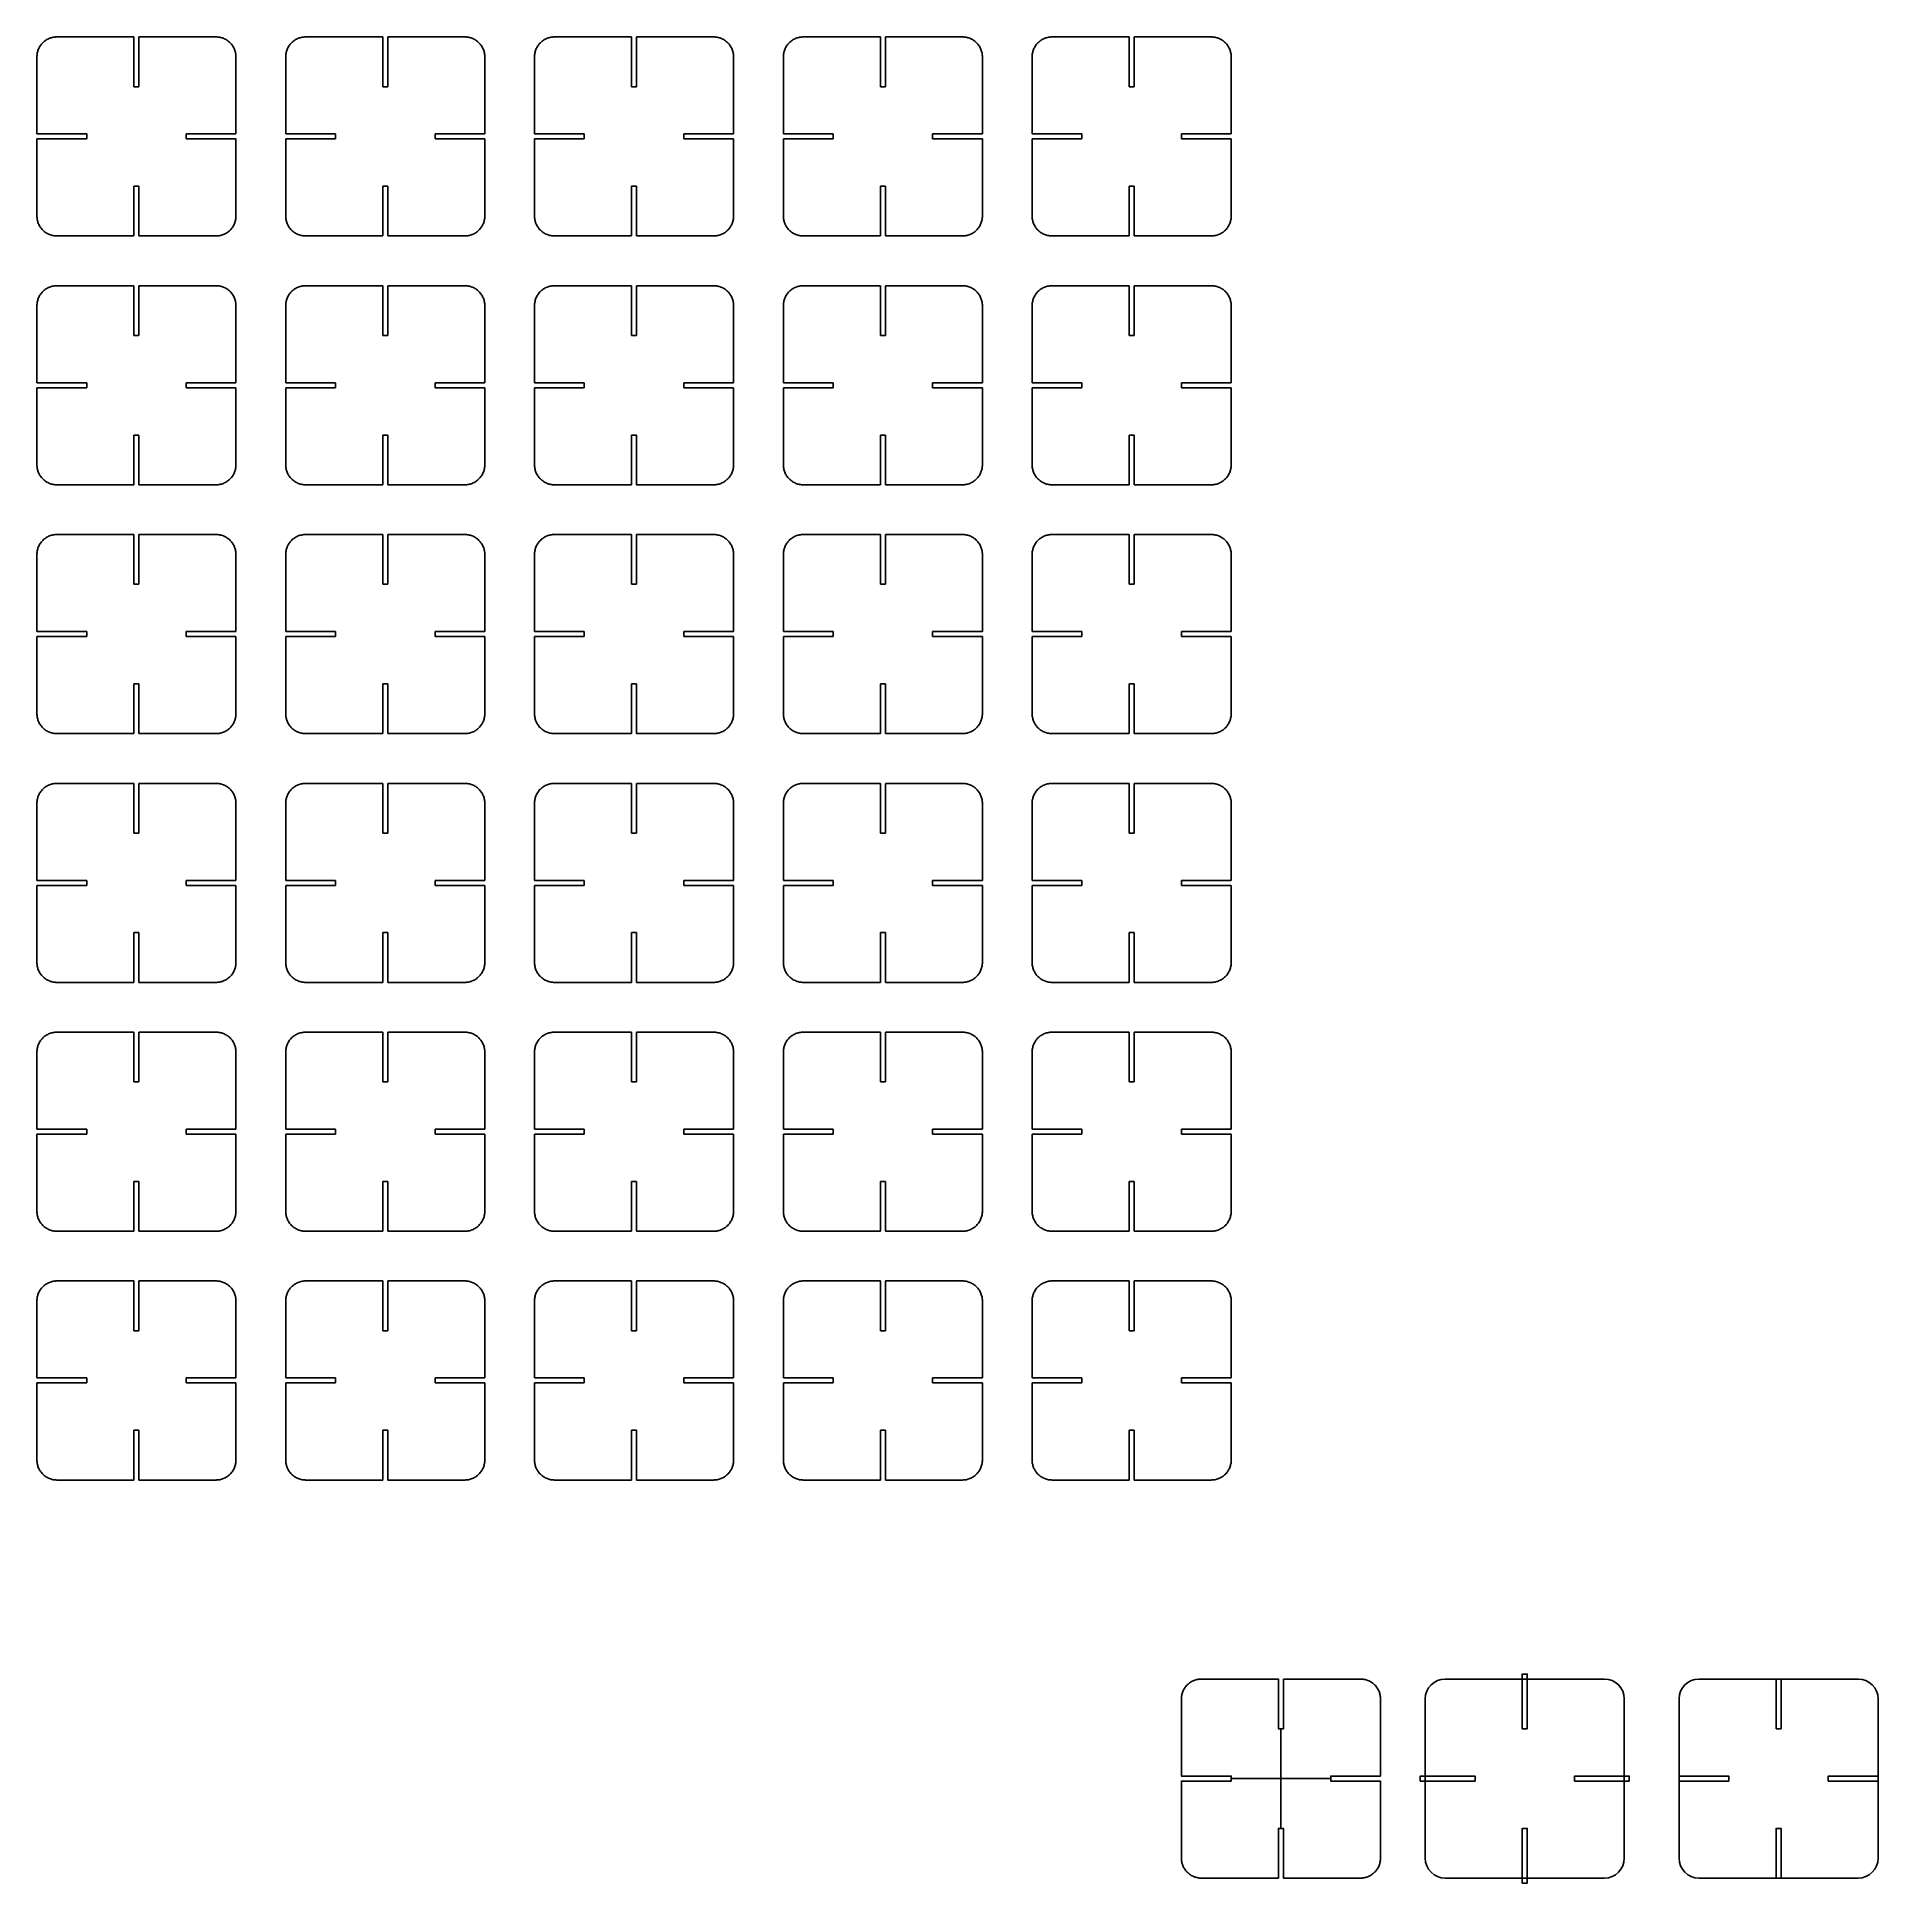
# Model space of a CAD drawing. Header units: millimetres. Extents: x -180 to 190, y -191 to 180.
import ezdxf

# ---------------------------------------------------------------- set-up
doc = ezdxf.new("R2010")
doc.units = ezdxf.units.MM
doc.layers.add('Default', color=18, linetype='Continuous', true_color=0x000000)

msp = doc.modelspace()

# ---------------------------------------------------------------- linework, layer by layer
at = {"layer": 'Default'}
for p, q in [((70, -180), (70, -160)), ((70, -180, 2.5), (70, -160, 2.5)), ((60, -170), (80, -170)), ((60, -170, 2.5), (80, -170, 2.5))]:
    msp.add_line(p, q, dxfattribs=at)
for points in [[(118.5, -160), (119.5, -160), (119.5, -149), (118.5, -149)], [(169.5, -160), (170.5, -160), (170.5, -150), (169.5, -150)], [(109, -170.5), (109, -169.5), (98, -169.5), (98, -170.5)], [(140, -170.5), (140, -169.5), (129, -169.5), (129, -170.5)], [(160, -170.5), (160, -169.5), (150, -169.5), (150, -170.5)], [(190, -170.5), (190, -169.5), (180, -169.5), (180, -170.5)], [(118.5, -191), (119.5, -191), (119.5, -180), (118.5, -180)], [(169.5, -190), (170.5, -190), (170.5, -180), (169.5, -180)]]:
    msp.add_lwpolyline(points, close=True, dxfattribs=at)
for centre, start, end in [((103, -154), 90, 180), ((135, -154), 0, 90), ((154, -154), 90, 180), ((186, -154), 0, 90), ((103, -186), 180, 270), ((135, -186), 270, 0), ((154, -186), 180, 270), ((186, -186), 270, 0)]:
    msp.add_arc(centre, 4, start, end, dxfattribs=at)
for points in [[(-176, 180), (-180, 180), (-180, 176)], [(-140, 176), (-140, 180), (-144, 180)], [(-126, 180), (-130, 180), (-130, 176)], [(-90, 176), (-90, 180), (-94, 180)], [(-76, 180), (-80, 180), (-80, 176)], [(-40, 176), (-40, 180), (-44, 180)], [(-26, 180), (-30, 180), (-30, 176)], [(10, 176), (10, 180), (6, 180)], [(24, 180), (20, 180), (20, 176)], [(60, 176), (60, 180), (56, 180)], [(-180, 144), (-180, 140), (-176, 140)], [(-144, 140), (-140, 140), (-140, 144)], [(-130, 144), (-130, 140), (-126, 140)], [(-94, 140), (-90, 140), (-90, 144)], [(-80, 144), (-80, 140), (-76, 140)], [(-44, 140), (-40, 140), (-40, 144)], [(-30, 144), (-30, 140), (-26, 140)], [(6, 140), (10, 140), (10, 144)], [(20, 144), (20, 140), (24, 140)], [(56, 140), (60, 140), (60, 144)], [(-176, 130), (-180, 130), (-180, 126)], [(-140, 126), (-140, 130), (-144, 130)], [(-126, 130), (-130, 130), (-130, 126)], [(-90, 126), (-90, 130), (-94, 130)], [(-76, 130), (-80, 130), (-80, 126)], [(-40, 126), (-40, 130), (-44, 130)], [(-26, 130), (-30, 130), (-30, 126)], [(10, 126), (10, 130), (6, 130)], [(24, 130), (20, 130), (20, 126)], [(60, 126), (60, 130), (56, 130)], [(-180, 94), (-180, 90), (-176, 90)], [(-144, 90), (-140, 90), (-140, 94)], [(-130, 94), (-130, 90), (-126, 90)], [(-94, 90), (-90, 90), (-90, 94)], [(-80, 94), (-80, 90), (-76, 90)], [(-44, 90), (-40, 90), (-40, 94)], [(-30, 94), (-30, 90), (-26, 90)], [(6, 90), (10, 90), (10, 94)], [(20, 94), (20, 90), (24, 90)], [(56, 90), (60, 90), (60, 94)], [(-176, 80), (-180, 80), (-180, 76)], [(-140, 76), (-140, 80), (-144, 80)], [(-126, 80), (-130, 80), (-130, 76)], [(-90, 76), (-90, 80), (-94, 80)], [(-76, 80), (-80, 80), (-80, 76)], [(-40, 76), (-40, 80), (-44, 80)], [(-26, 80), (-30, 80), (-30, 76)], [(10, 76), (10, 80), (6, 80)], [(24, 80), (20, 80), (20, 76)], [(60, 76), (60, 80), (56, 80)], [(-180, 44), (-180, 40), (-176, 40)], [(-144, 40), (-140, 40), (-140, 44)], [(-130, 44), (-130, 40), (-126, 40)], [(-94, 40), (-90, 40), (-90, 44)], [(-80, 44), (-80, 40), (-76, 40)], [(-44, 40), (-40, 40), (-40, 44)], [(-30, 44), (-30, 40), (-26, 40)], [(6, 40), (10, 40), (10, 44)], [(20, 44), (20, 40), (24, 40)], [(56, 40), (60, 40), (60, 44)], [(-176, 30), (-180, 30), (-180, 26)], [(-140, 26), (-140, 30), (-144, 30)], [(-126, 30), (-130, 30), (-130, 26)], [(-90, 26), (-90, 30), (-94, 30)], [(-76, 30), (-80, 30), (-80, 26)], [(-40, 26), (-40, 30), (-44, 30)], [(-26, 30), (-30, 30), (-30, 26)], [(10, 26), (10, 30), (6, 30)], [(24, 30), (20, 30), (20, 26)], [(60, 26), (60, 30), (56, 30)], [(-180, -6), (-180, -10), (-176, -10)], [(-144, -10), (-140, -10), (-140, -6)], [(-130, -6), (-130, -10), (-126, -10)], [(-94, -10), (-90, -10), (-90, -6)], [(-80, -6), (-80, -10), (-76, -10)], [(-44, -10), (-40, -10), (-40, -6)], [(-30, -6), (-30, -10), (-26, -10)], [(6, -10), (10, -10), (10, -6)], [(20, -6), (20, -10), (24, -10)], [(56, -10), (60, -10), (60, -6)], [(-176, -20), (-180, -20), (-180, -24)], [(-140, -24), (-140, -20), (-144, -20)], [(-126, -20), (-130, -20), (-130, -24)], [(-90, -24), (-90, -20), (-94, -20)], [(-76, -20), (-80, -20), (-80, -24)], [(-40, -24), (-40, -20), (-44, -20)], [(-26, -20), (-30, -20), (-30, -24)], [(10, -24), (10, -20), (6, -20)], [(24, -20), (20, -20), (20, -24)], [(60, -24), (60, -20), (56, -20)], [(-180, -56), (-180, -60), (-176, -60)], [(-144, -60), (-140, -60), (-140, -56)], [(-130, -56), (-130, -60), (-126, -60)], [(-94, -60), (-90, -60), (-90, -56)], [(-80, -56), (-80, -60), (-76, -60)], [(-44, -60), (-40, -60), (-40, -56)], [(-30, -56), (-30, -60), (-26, -60)], [(6, -60), (10, -60), (10, -56)], [(20, -56), (20, -60), (24, -60)], [(56, -60), (60, -60), (60, -56)], [(-176, -70), (-180, -70), (-180, -74)], [(-140, -74), (-140, -70), (-144, -70)], [(-126, -70), (-130, -70), (-130, -74)], [(-90, -74), (-90, -70), (-94, -70)], [(-76, -70), (-80, -70), (-80, -74)], [(-40, -74), (-40, -70), (-44, -70)], [(-26, -70), (-30, -70), (-30, -74)], [(10, -74), (10, -70), (6, -70)], [(24, -70), (20, -70), (20, -74)], [(60, -74), (60, -70), (56, -70)], [(-180, -106), (-180, -110), (-176, -110)], [(-144, -110), (-140, -110), (-140, -106)], [(-130, -106), (-130, -110), (-126, -110)], [(-94, -110), (-90, -110), (-90, -106)], [(-80, -106), (-80, -110), (-76, -110)], [(-44, -110), (-40, -110), (-40, -106)], [(-30, -106), (-30, -110), (-26, -110)], [(6, -110), (10, -110), (10, -106)], [(20, -106), (20, -110), (24, -110)], [(56, -110), (60, -110), (60, -106)], [(54, -150), (50, -150), (50, -154)], [(54, -150, 2.5), (50, -150, 2.5), (50, -154, 2.5)], [(54, -150, 1.25), (50, -150, 1.25), (50, -154, 1.25)], [(54, -150), (50, -150), (50, -154)], [(90, -154), (90, -150), (86, -150)], [(90, -154, 2.5), (90, -150, 2.5), (86, -150, 2.5)], [(90, -154, 1.25), (90, -150, 1.25), (86, -150, 1.25)], [(90, -154), (90, -150), (86, -150)], [(50, -186), (50, -190), (54, -190)], [(50, -186, 2.5), (50, -190, 2.5), (54, -190, 2.5)], [(50, -186, 1.25), (50, -190, 1.25), (54, -190, 1.25)], [(50, -186), (50, -190), (54, -190)], [(86, -190), (90, -190), (90, -186)], [(86, -190, 2.5), (90, -190, 2.5), (90, -186, 2.5)], [(86, -190, 1.25), (90, -190, 1.25), (90, -186, 1.25)], [(86, -190), (90, -190), (90, -186)]]:
    msp.add_rational_spline(points, [1, 0.707106781187, 1], degree=2, dxfattribs=at)
for points in [[(-160.5, 180), (-168.25, 180), (-176, 180)], [(-160.5, 170), (-160.5, 175), (-160.5, 180)], [(-144, 180), (-151.75, 180), (-159.5, 180)], [(-159.5, 180), (-159.5, 175), (-159.5, 170)], [(-110.5, 180), (-118.25, 180), (-126, 180)], [(-110.5, 170), (-110.5, 175), (-110.5, 180)], [(-94, 180), (-101.75, 180), (-109.5, 180)], [(-109.5, 180), (-109.5, 175), (-109.5, 170)], [(-60.5, 180), (-68.25, 180), (-76, 180)], [(-60.5, 170), (-60.5, 175), (-60.5, 180)], [(-44, 180), (-51.75, 180), (-59.5, 180)], [(-59.5, 180), (-59.5, 175), (-59.5, 170)], [(-10.5, 180), (-18.25, 180), (-26, 180)], [(-10.5, 170), (-10.5, 175), (-10.5, 180)], [(6, 180), (-1.75, 180), (-9.5, 180)], [(-9.5, 180), (-9.5, 175), (-9.5, 170)], [(39.5, 180), (31.75, 180), (24, 180)], [(39.5, 170), (39.5, 175), (39.5, 180)], [(56, 180), (48.25, 180), (40.5, 180)], [(40.5, 180), (40.5, 175), (40.5, 170)], [(-180, 176), (-180, 168.25), (-180, 160.5)], [(-140, 160.5), (-140, 168.25), (-140, 176)], [(-130, 176), (-130, 168.25), (-130, 160.5)], [(-90, 160.5), (-90, 168.25), (-90, 176)], [(-80, 176), (-80, 168.25), (-80, 160.5)], [(-40, 160.5), (-40, 168.25), (-40, 176)], [(-30, 176), (-30, 168.25), (-30, 160.5)], [(10, 160.5), (10, 168.25), (10, 176)], [(20, 176), (20, 168.25), (20, 160.5)], [(60, 160.5), (60, 168.25), (60, 176)], [(-159.5, 170), (-160, 170), (-160.5, 170)], [(-109.5, 170), (-110, 170), (-110.5, 170)], [(-59.5, 170), (-60, 170), (-60.5, 170)], [(-9.5, 170), (-10, 170), (-10.5, 170)], [(40.5, 170), (40, 170), (39.5, 170)], [(-180, 160.5), (-175, 160.5), (-170, 160.5)], [(-170, 160.5), (-170, 160), (-170, 159.5)], [(-150, 159.5), (-150, 160), (-150, 160.5)], [(-150, 160.5), (-145, 160.5), (-140, 160.5)], [(-130, 160.5), (-125, 160.5), (-120, 160.5)], [(-120, 160.5), (-120, 160), (-120, 159.5)], [(-100, 159.5), (-100, 160), (-100, 160.5)], [(-100, 160.5), (-95, 160.5), (-90, 160.5)], [(-80, 160.5), (-75, 160.5), (-70, 160.5)], [(-70, 160.5), (-70, 160), (-70, 159.5)], [(-50, 159.5), (-50, 160), (-50, 160.5)], [(-50, 160.5), (-45, 160.5), (-40, 160.5)], [(-30, 160.5), (-25, 160.5), (-20, 160.5)], [(-20, 160.5), (-20, 160), (-20, 159.5)], [(0, 159.5), (0, 160), (0, 160.5)], [(0, 160.5), (5, 160.5), (10, 160.5)], [(20, 160.5), (25, 160.5), (30, 160.5)], [(30, 160.5), (30, 160), (30, 159.5)], [(50, 159.5), (50, 160), (50, 160.5)], [(50, 160.5), (55, 160.5), (60, 160.5)], [(-170, 159.5), (-175, 159.5), (-180, 159.5)], [(-180, 159.5), (-180, 151.75), (-180, 144)], [(-140, 159.5), (-145, 159.5), (-150, 159.5)], [(-140, 144), (-140, 151.75), (-140, 159.5)], [(-120, 159.5), (-125, 159.5), (-130, 159.5)], [(-130, 159.5), (-130, 151.75), (-130, 144)], [(-90, 159.5), (-95, 159.5), (-100, 159.5)], [(-90, 144), (-90, 151.75), (-90, 159.5)], [(-70, 159.5), (-75, 159.5), (-80, 159.5)], [(-80, 159.5), (-80, 151.75), (-80, 144)], [(-40, 159.5), (-45, 159.5), (-50, 159.5)], [(-40, 144), (-40, 151.75), (-40, 159.5)], [(-20, 159.5), (-25, 159.5), (-30, 159.5)], [(-30, 159.5), (-30, 151.75), (-30, 144)], [(10, 159.5), (5, 159.5), (0, 159.5)], [(10, 144), (10, 151.75), (10, 159.5)], [(30, 159.5), (25, 159.5), (20, 159.5)], [(20, 159.5), (20, 151.75), (20, 144)], [(60, 159.5), (55, 159.5), (50, 159.5)], [(60, 144), (60, 151.75), (60, 159.5)], [(-160.5, 140), (-160.5, 145), (-160.5, 150)], [(-160.5, 150), (-160, 150), (-159.5, 150)], [(-159.5, 150), (-159.5, 145), (-159.5, 140)], [(-110.5, 140), (-110.5, 145), (-110.5, 150)], [(-110.5, 150), (-110, 150), (-109.5, 150)], [(-109.5, 150), (-109.5, 145), (-109.5, 140)], [(-60.5, 140), (-60.5, 145), (-60.5, 150)], [(-60.5, 150), (-60, 150), (-59.5, 150)], [(-59.5, 150), (-59.5, 145), (-59.5, 140)], [(-10.5, 140), (-10.5, 145), (-10.5, 150)], [(-10.5, 150), (-10, 150), (-9.5, 150)], [(-9.5, 150), (-9.5, 145), (-9.5, 140)], [(39.5, 140), (39.5, 145), (39.5, 150)], [(39.5, 150), (40, 150), (40.5, 150)], [(40.5, 150), (40.5, 145), (40.5, 140)], [(-176, 140), (-168.25, 140), (-160.5, 140)], [(-159.5, 140), (-151.75, 140), (-144, 140)], [(-126, 140), (-118.25, 140), (-110.5, 140)], [(-109.5, 140), (-101.75, 140), (-94, 140)], [(-76, 140), (-68.25, 140), (-60.5, 140)], [(-59.5, 140), (-51.75, 140), (-44, 140)], [(-26, 140), (-18.25, 140), (-10.5, 140)], [(-9.5, 140), (-1.75, 140), (6, 140)], [(24, 140), (31.75, 140), (39.5, 140)], [(40.5, 140), (48.25, 140), (56, 140)], [(-160.5, 130), (-168.25, 130), (-176, 130)], [(-160.5, 120), (-160.5, 125), (-160.5, 130)], [(-144, 130), (-151.75, 130), (-159.5, 130)], [(-159.5, 130), (-159.5, 125), (-159.5, 120)], [(-110.5, 130), (-118.25, 130), (-126, 130)], [(-110.5, 120), (-110.5, 125), (-110.5, 130)], [(-94, 130), (-101.75, 130), (-109.5, 130)], [(-109.5, 130), (-109.5, 125), (-109.5, 120)], [(-60.5, 130), (-68.25, 130), (-76, 130)], [(-60.5, 120), (-60.5, 125), (-60.5, 130)], [(-44, 130), (-51.75, 130), (-59.5, 130)], [(-59.5, 130), (-59.5, 125), (-59.5, 120)], [(-10.5, 130), (-18.25, 130), (-26, 130)], [(-10.5, 120), (-10.5, 125), (-10.5, 130)], [(6, 130), (-1.75, 130), (-9.5, 130)], [(-9.5, 130), (-9.5, 125), (-9.5, 120)], [(39.5, 130), (31.75, 130), (24, 130)], [(39.5, 120), (39.5, 125), (39.5, 130)], [(56, 130), (48.25, 130), (40.5, 130)], [(40.5, 130), (40.5, 125), (40.5, 120)], [(-180, 126), (-180, 118.25), (-180, 110.5)], [(-140, 110.5), (-140, 118.25), (-140, 126)], [(-130, 126), (-130, 118.25), (-130, 110.5)], [(-90, 110.5), (-90, 118.25), (-90, 126)], [(-80, 126), (-80, 118.25), (-80, 110.5)], [(-40, 110.5), (-40, 118.25), (-40, 126)], [(-30, 126), (-30, 118.25), (-30, 110.5)], [(10, 110.5), (10, 118.25), (10, 126)], [(20, 126), (20, 118.25), (20, 110.5)], [(60, 110.5), (60, 118.25), (60, 126)], [(-159.5, 120), (-160, 120), (-160.5, 120)], [(-109.5, 120), (-110, 120), (-110.5, 120)], [(-59.5, 120), (-60, 120), (-60.5, 120)], [(-9.5, 120), (-10, 120), (-10.5, 120)], [(40.5, 120), (40, 120), (39.5, 120)], [(-180, 110.5), (-175, 110.5), (-170, 110.5)], [(-170, 109.5), (-175, 109.5), (-180, 109.5)], [(-180, 109.5), (-180, 101.75), (-180, 94)], [(-170, 110.5), (-170, 110), (-170, 109.5)], [(-150, 109.5), (-150, 110), (-150, 110.5)], [(-150, 110.5), (-145, 110.5), (-140, 110.5)], [(-140, 109.5), (-145, 109.5), (-150, 109.5)], [(-140, 94), (-140, 101.75), (-140, 109.5)], [(-130, 110.5), (-125, 110.5), (-120, 110.5)], [(-120, 109.5), (-125, 109.5), (-130, 109.5)], [(-130, 109.5), (-130, 101.75), (-130, 94)], [(-120, 110.5), (-120, 110), (-120, 109.5)], [(-100, 109.5), (-100, 110), (-100, 110.5)], [(-100, 110.5), (-95, 110.5), (-90, 110.5)], [(-90, 109.5), (-95, 109.5), (-100, 109.5)], [(-90, 94), (-90, 101.75), (-90, 109.5)], [(-80, 110.5), (-75, 110.5), (-70, 110.5)], [(-70, 109.5), (-75, 109.5), (-80, 109.5)], [(-80, 109.5), (-80, 101.75), (-80, 94)], [(-70, 110.5), (-70, 110), (-70, 109.5)], [(-50, 109.5), (-50, 110), (-50, 110.5)], [(-50, 110.5), (-45, 110.5), (-40, 110.5)], [(-40, 109.5), (-45, 109.5), (-50, 109.5)], [(-40, 94), (-40, 101.75), (-40, 109.5)], [(-30, 110.5), (-25, 110.5), (-20, 110.5)], [(-20, 109.5), (-25, 109.5), (-30, 109.5)], [(-30, 109.5), (-30, 101.75), (-30, 94)], [(-20, 110.5), (-20, 110), (-20, 109.5)], [(0, 109.5), (0, 110), (0, 110.5)], [(0, 110.5), (5, 110.5), (10, 110.5)], [(10, 109.5), (5, 109.5), (0, 109.5)], [(10, 94), (10, 101.75), (10, 109.5)], [(20, 110.5), (25, 110.5), (30, 110.5)], [(30, 109.5), (25, 109.5), (20, 109.5)], [(20, 109.5), (20, 101.75), (20, 94)], [(30, 110.5), (30, 110), (30, 109.5)], [(50, 109.5), (50, 110), (50, 110.5)], [(50, 110.5), (55, 110.5), (60, 110.5)], [(60, 109.5), (55, 109.5), (50, 109.5)], [(60, 94), (60, 101.75), (60, 109.5)], [(-160.5, 90), (-160.5, 95), (-160.5, 100)], [(-160.5, 100), (-160, 100), (-159.5, 100)], [(-159.5, 100), (-159.5, 95), (-159.5, 90)], [(-110.5, 90), (-110.5, 95), (-110.5, 100)], [(-110.5, 100), (-110, 100), (-109.5, 100)], [(-109.5, 100), (-109.5, 95), (-109.5, 90)], [(-60.5, 90), (-60.5, 95), (-60.5, 100)], [(-60.5, 100), (-60, 100), (-59.5, 100)], [(-59.5, 100), (-59.5, 95), (-59.5, 90)], [(-10.5, 90), (-10.5, 95), (-10.5, 100)], [(-10.5, 100), (-10, 100), (-9.5, 100)], [(-9.5, 100), (-9.5, 95), (-9.5, 90)], [(39.5, 90), (39.5, 95), (39.5, 100)], [(39.5, 100), (40, 100), (40.5, 100)], [(40.5, 100), (40.5, 95), (40.5, 90)], [(-176, 90), (-168.25, 90), (-160.5, 90)], [(-159.5, 90), (-151.75, 90), (-144, 90)], [(-126, 90), (-118.25, 90), (-110.5, 90)], [(-109.5, 90), (-101.75, 90), (-94, 90)], [(-76, 90), (-68.25, 90), (-60.5, 90)], [(-59.5, 90), (-51.75, 90), (-44, 90)], [(-26, 90), (-18.25, 90), (-10.5, 90)], [(-9.5, 90), (-1.75, 90), (6, 90)], [(24, 90), (31.75, 90), (39.5, 90)], [(40.5, 90), (48.25, 90), (56, 90)], [(-160.5, 80), (-168.25, 80), (-176, 80)], [(-160.5, 70), (-160.5, 75), (-160.5, 80)], [(-144, 80), (-151.75, 80), (-159.5, 80)], [(-159.5, 80), (-159.5, 75), (-159.5, 70)], [(-110.5, 80), (-118.25, 80), (-126, 80)], [(-110.5, 70), (-110.5, 75), (-110.5, 80)], [(-94, 80), (-101.75, 80), (-109.5, 80)], [(-109.5, 80), (-109.5, 75), (-109.5, 70)], [(-60.5, 80), (-68.25, 80), (-76, 80)], [(-60.5, 70), (-60.5, 75), (-60.5, 80)], [(-44, 80), (-51.75, 80), (-59.5, 80)], [(-59.5, 80), (-59.5, 75), (-59.5, 70)], [(-10.5, 80), (-18.25, 80), (-26, 80)], [(-10.5, 70), (-10.5, 75), (-10.5, 80)], [(6, 80), (-1.75, 80), (-9.5, 80)], [(-9.5, 80), (-9.5, 75), (-9.5, 70)], [(39.5, 80), (31.75, 80), (24, 80)], [(39.5, 70), (39.5, 75), (39.5, 80)], [(56, 80), (48.25, 80), (40.5, 80)], [(40.5, 80), (40.5, 75), (40.5, 70)], [(-180, 76), (-180, 68.25), (-180, 60.5)], [(-140, 60.5), (-140, 68.25), (-140, 76)], [(-130, 76), (-130, 68.25), (-130, 60.5)], [(-90, 60.5), (-90, 68.25), (-90, 76)], [(-80, 76), (-80, 68.25), (-80, 60.5)], [(-40, 60.5), (-40, 68.25), (-40, 76)], [(-30, 76), (-30, 68.25), (-30, 60.5)], [(10, 60.5), (10, 68.25), (10, 76)], [(20, 76), (20, 68.25), (20, 60.5)], [(60, 60.5), (60, 68.25), (60, 76)], [(-159.5, 70), (-160, 70), (-160.5, 70)], [(-109.5, 70), (-110, 70), (-110.5, 70)], [(-59.5, 70), (-60, 70), (-60.5, 70)], [(-9.5, 70), (-10, 70), (-10.5, 70)], [(40.5, 70), (40, 70), (39.5, 70)], [(-180, 60.5), (-175, 60.5), (-170, 60.5)], [(-170, 59.5), (-175, 59.5), (-180, 59.5)], [(-180, 59.5), (-180, 51.75), (-180, 44)], [(-170, 60.5), (-170, 60), (-170, 59.5)], [(-150, 59.5), (-150, 60), (-150, 60.5)], [(-150, 60.5), (-145, 60.5), (-140, 60.5)], [(-140, 59.5), (-145, 59.5), (-150, 59.5)], [(-140, 44), (-140, 51.75), (-140, 59.5)], [(-130, 60.5), (-125, 60.5), (-120, 60.5)], [(-120, 59.5), (-125, 59.5), (-130, 59.5)], [(-130, 59.5), (-130, 51.75), (-130, 44)], [(-120, 60.5), (-120, 60), (-120, 59.5)], [(-100, 59.5), (-100, 60), (-100, 60.5)], [(-100, 60.5), (-95, 60.5), (-90, 60.5)], [(-90, 59.5), (-95, 59.5), (-100, 59.5)], [(-90, 44), (-90, 51.75), (-90, 59.5)], [(-80, 60.5), (-75, 60.5), (-70, 60.5)], [(-70, 59.5), (-75, 59.5), (-80, 59.5)], [(-80, 59.5), (-80, 51.75), (-80, 44)], [(-70, 60.5), (-70, 60), (-70, 59.5)], [(-50, 59.5), (-50, 60), (-50, 60.5)], [(-50, 60.5), (-45, 60.5), (-40, 60.5)], [(-40, 59.5), (-45, 59.5), (-50, 59.5)], [(-40, 44), (-40, 51.75), (-40, 59.5)], [(-30, 60.5), (-25, 60.5), (-20, 60.5)], [(-20, 59.5), (-25, 59.5), (-30, 59.5)], [(-30, 59.5), (-30, 51.75), (-30, 44)], [(-20, 60.5), (-20, 60), (-20, 59.5)], [(0, 59.5), (0, 60), (0, 60.5)], [(0, 60.5), (5, 60.5), (10, 60.5)], [(10, 59.5), (5, 59.5), (0, 59.5)], [(10, 44), (10, 51.75), (10, 59.5)], [(20, 60.5), (25, 60.5), (30, 60.5)], [(30, 59.5), (25, 59.5), (20, 59.5)], [(20, 59.5), (20, 51.75), (20, 44)], [(30, 60.5), (30, 60), (30, 59.5)], [(50, 59.5), (50, 60), (50, 60.5)], [(50, 60.5), (55, 60.5), (60, 60.5)], [(60, 59.5), (55, 59.5), (50, 59.5)], [(60, 44), (60, 51.75), (60, 59.5)], [(-160.5, 40), (-160.5, 45), (-160.5, 50)], [(-160.5, 50), (-160, 50), (-159.5, 50)], [(-159.5, 50), (-159.5, 45), (-159.5, 40)], [(-110.5, 40), (-110.5, 45), (-110.5, 50)], [(-110.5, 50), (-110, 50), (-109.5, 50)], [(-109.5, 50), (-109.5, 45), (-109.5, 40)], [(-60.5, 40), (-60.5, 45), (-60.5, 50)], [(-60.5, 50), (-60, 50), (-59.5, 50)], [(-59.5, 50), (-59.5, 45), (-59.5, 40)], [(-10.5, 40), (-10.5, 45), (-10.5, 50)], [(-10.5, 50), (-10, 50), (-9.5, 50)], [(-9.5, 50), (-9.5, 45), (-9.5, 40)], [(39.5, 40), (39.5, 45), (39.5, 50)], [(39.5, 50), (40, 50), (40.5, 50)], [(40.5, 50), (40.5, 45), (40.5, 40)], [(-176, 40), (-168.25, 40), (-160.5, 40)], [(-159.5, 40), (-151.75, 40), (-144, 40)], [(-126, 40), (-118.25, 40), (-110.5, 40)], [(-109.5, 40), (-101.75, 40), (-94, 40)], [(-76, 40), (-68.25, 40), (-60.5, 40)], [(-59.5, 40), (-51.75, 40), (-44, 40)], [(-26, 40), (-18.25, 40), (-10.5, 40)], [(-9.5, 40), (-1.75, 40), (6, 40)], [(24, 40), (31.75, 40), (39.5, 40)], [(40.5, 40), (48.25, 40), (56, 40)], [(-160.5, 30), (-168.25, 30), (-176, 30)], [(-160.5, 20), (-160.5, 25), (-160.5, 30)], [(-144, 30), (-151.75, 30), (-159.5, 30)], [(-159.5, 30), (-159.5, 25), (-159.5, 20)], [(-110.5, 30), (-118.25, 30), (-126, 30)], [(-110.5, 20), (-110.5, 25), (-110.5, 30)], [(-94, 30), (-101.75, 30), (-109.5, 30)], [(-109.5, 30), (-109.5, 25), (-109.5, 20)], [(-60.5, 30), (-68.25, 30), (-76, 30)], [(-60.5, 20), (-60.5, 25), (-60.5, 30)], [(-44, 30), (-51.75, 30), (-59.5, 30)], [(-59.5, 30), (-59.5, 25), (-59.5, 20)], [(-10.5, 30), (-18.25, 30), (-26, 30)], [(-10.5, 20), (-10.5, 25), (-10.5, 30)], [(6, 30), (-1.75, 30), (-9.5, 30)], [(-9.5, 30), (-9.5, 25), (-9.5, 20)], [(39.5, 30), (31.75, 30), (24, 30)], [(39.5, 20), (39.5, 25), (39.5, 30)], [(56, 30), (48.25, 30), (40.5, 30)], [(40.5, 30), (40.5, 25), (40.5, 20)], [(-180, 26), (-180, 18.25), (-180, 10.5)], [(-140, 10.5), (-140, 18.25), (-140, 26)], [(-130, 26), (-130, 18.25), (-130, 10.5)], [(-90, 10.5), (-90, 18.25), (-90, 26)], [(-80, 26), (-80, 18.25), (-80, 10.5)], [(-40, 10.5), (-40, 18.25), (-40, 26)], [(-30, 26), (-30, 18.25), (-30, 10.5)], [(10, 10.5), (10, 18.25), (10, 26)], [(20, 26), (20, 18.25), (20, 10.5)], [(60, 10.5), (60, 18.25), (60, 26)], [(-159.5, 20), (-160, 20), (-160.5, 20)], [(-109.5, 20), (-110, 20), (-110.5, 20)], [(-59.5, 20), (-60, 20), (-60.5, 20)], [(-9.5, 20), (-10, 20), (-10.5, 20)], [(40.5, 20), (40, 20), (39.5, 20)], [(-180, 10.5), (-175, 10.5), (-170, 10.5)], [(-170, 9.5), (-175, 9.5), (-180, 9.5)], [(-180, 9.5), (-180, 1.75), (-180, -6)], [(-170, 10.5), (-170, 10), (-170, 9.5)], [(-150, 9.5), (-150, 10), (-150, 10.5)], [(-150, 10.5), (-145, 10.5), (-140, 10.5)], [(-140, 9.5), (-145, 9.5), (-150, 9.5)], [(-140, -6), (-140, 1.75), (-140, 9.5)], [(-130, 10.5), (-125, 10.5), (-120, 10.5)], [(-120, 9.5), (-125, 9.5), (-130, 9.5)], [(-130, 9.5), (-130, 1.75), (-130, -6)], [(-120, 10.5), (-120, 10), (-120, 9.5)], [(-100, 9.5), (-100, 10), (-100, 10.5)], [(-100, 10.5), (-95, 10.5), (-90, 10.5)], [(-90, 9.5), (-95, 9.5), (-100, 9.5)], [(-90, -6), (-90, 1.75), (-90, 9.5)], [(-80, 10.5), (-75, 10.5), (-70, 10.5)], [(-70, 9.5), (-75, 9.5), (-80, 9.5)], [(-80, 9.5), (-80, 1.75), (-80, -6)], [(-70, 10.5), (-70, 10), (-70, 9.5)], [(-50, 9.5), (-50, 10), (-50, 10.5)], [(-50, 10.5), (-45, 10.5), (-40, 10.5)], [(-40, 9.5), (-45, 9.5), (-50, 9.5)], [(-40, -6), (-40, 1.75), (-40, 9.5)], [(-30, 10.5), (-25, 10.5), (-20, 10.5)], [(-20, 9.5), (-25, 9.5), (-30, 9.5)], [(-30, 9.5), (-30, 1.75), (-30, -6)], [(-20, 10.5), (-20, 10), (-20, 9.5)], [(0, 9.5), (0, 10), (0, 10.5)], [(0, 10.5), (5, 10.5), (10, 10.5)], [(10, 9.5), (5, 9.5), (0, 9.5)], [(10, -6), (10, 1.75), (10, 9.5)], [(20, 10.5), (25, 10.5), (30, 10.5)], [(30, 9.5), (25, 9.5), (20, 9.5)], [(20, 9.5), (20, 1.75), (20, -6)], [(30, 10.5), (30, 10), (30, 9.5)], [(50, 9.5), (50, 10), (50, 10.5)], [(50, 10.5), (55, 10.5), (60, 10.5)], [(60, 9.5), (55, 9.5), (50, 9.5)], [(60, -6), (60, 1.75), (60, 9.5)], [(-160.5, -10), (-160.5, -5), (-160.5, 0)], [(-160.5, 0), (-160, 0), (-159.5, 0)], [(-159.5, 0), (-159.5, -5), (-159.5, -10)], [(-110.5, -10), (-110.5, -5), (-110.5, 0)], [(-110.5, 0), (-110, 0), (-109.5, 0)], [(-109.5, 0), (-109.5, -5), (-109.5, -10)], [(-60.5, -10), (-60.5, -5), (-60.5, 0)], [(-60.5, 0), (-60, 0), (-59.5, 0)], [(-59.5, 0), (-59.5, -5), (-59.5, -10)], [(-10.5, -10), (-10.5, -5), (-10.5, 0)], [(-10.5, 0), (-10, 0), (-9.5, 0)], [(-9.5, 0), (-9.5, -5), (-9.5, -10)], [(39.5, -10), (39.5, -5), (39.5, 0)], [(39.5, 0), (40, 0), (40.5, 0)], [(40.5, 0), (40.5, -5), (40.5, -10)], [(-176, -10), (-168.25, -10), (-160.5, -10)], [(-159.5, -10), (-151.75, -10), (-144, -10)], [(-126, -10), (-118.25, -10), (-110.5, -10)], [(-109.5, -10), (-101.75, -10), (-94, -10)], [(-76, -10), (-68.25, -10), (-60.5, -10)], [(-59.5, -10), (-51.75, -10), (-44, -10)], [(-26, -10), (-18.25, -10), (-10.5, -10)], [(-9.5, -10), (-1.75, -10), (6, -10)], [(24, -10), (31.75, -10), (39.5, -10)], [(40.5, -10), (48.25, -10), (56, -10)], [(-160.5, -20), (-168.25, -20), (-176, -20)], [(-160.5, -30), (-160.5, -25), (-160.5, -20)], [(-144, -20), (-151.75, -20), (-159.5, -20)], [(-159.5, -20), (-159.5, -25), (-159.5, -30)], [(-110.5, -20), (-118.25, -20), (-126, -20)], [(-110.5, -30), (-110.5, -25), (-110.5, -20)], [(-94, -20), (-101.75, -20), (-109.5, -20)], [(-109.5, -20), (-109.5, -25), (-109.5, -30)], [(-60.5, -20), (-68.25, -20), (-76, -20)], [(-60.5, -30), (-60.5, -25), (-60.5, -20)], [(-44, -20), (-51.75, -20), (-59.5, -20)], [(-59.5, -20), (-59.5, -25), (-59.5, -30)], [(-10.5, -20), (-18.25, -20), (-26, -20)], [(-10.5, -30), (-10.5, -25), (-10.5, -20)], [(6, -20), (-1.75, -20), (-9.5, -20)], [(-9.5, -20), (-9.5, -25), (-9.5, -30)], [(39.5, -20), (31.75, -20), (24, -20)], [(39.5, -30), (39.5, -25), (39.5, -20)], [(56, -20), (48.25, -20), (40.5, -20)], [(40.5, -20), (40.5, -25), (40.5, -30)], [(-180, -24), (-180, -31.75), (-180, -39.5)], [(-140, -39.5), (-140, -31.75), (-140, -24)], [(-130, -24), (-130, -31.75), (-130, -39.5)], [(-90, -39.5), (-90, -31.75), (-90, -24)], [(-80, -24), (-80, -31.75), (-80, -39.5)], [(-40, -39.5), (-40, -31.75), (-40, -24)], [(-30, -24), (-30, -31.75), (-30, -39.5)], [(10, -39.5), (10, -31.75), (10, -24)], [(20, -24), (20, -31.75), (20, -39.5)], [(60, -39.5), (60, -31.75), (60, -24)], [(-159.5, -30), (-160, -30), (-160.5, -30)], [(-109.5, -30), (-110, -30), (-110.5, -30)], [(-59.5, -30), (-60, -30), (-60.5, -30)], [(-9.5, -30), (-10, -30), (-10.5, -30)], [(40.5, -30), (40, -30), (39.5, -30)], [(-180, -39.5), (-175, -39.5), (-170, -39.5)], [(-170, -40.5), (-175, -40.5), (-180, -40.5)], [(-180, -40.5), (-180, -48.25), (-180, -56)], [(-170, -39.5), (-170, -40), (-170, -40.5)], [(-150, -40.5), (-150, -40), (-150, -39.5)], [(-150, -39.5), (-145, -39.5), (-140, -39.5)], [(-140, -40.5), (-145, -40.5), (-150, -40.5)], [(-140, -56), (-140, -48.25), (-140, -40.5)], [(-130, -39.5), (-125, -39.5), (-120, -39.5)], [(-120, -40.5), (-125, -40.5), (-130, -40.5)], [(-130, -40.5), (-130, -48.25), (-130, -56)], [(-120, -39.5), (-120, -40), (-120, -40.5)], [(-100, -40.5), (-100, -40), (-100, -39.5)], [(-100, -39.5), (-95, -39.5), (-90, -39.5)], [(-90, -40.5), (-95, -40.5), (-100, -40.5)], [(-90, -56), (-90, -48.25), (-90, -40.5)], [(-80, -39.5), (-75, -39.5), (-70, -39.5)], [(-70, -40.5), (-75, -40.5), (-80, -40.5)], [(-80, -40.5), (-80, -48.25), (-80, -56)], [(-70, -39.5), (-70, -40), (-70, -40.5)], [(-50, -40.5), (-50, -40), (-50, -39.5)], [(-50, -39.5), (-45, -39.5), (-40, -39.5)], [(-40, -40.5), (-45, -40.5), (-50, -40.5)], [(-40, -56), (-40, -48.25), (-40, -40.5)], [(-30, -39.5), (-25, -39.5), (-20, -39.5)], [(-20, -40.5), (-25, -40.5), (-30, -40.5)], [(-30, -40.5), (-30, -48.25), (-30, -56)], [(-20, -39.5), (-20, -40), (-20, -40.5)], [(0, -40.5), (0, -40), (0, -39.5)], [(0, -39.5), (5, -39.5), (10, -39.5)], [(10, -40.5), (5, -40.5), (0, -40.5)], [(10, -56), (10, -48.25), (10, -40.5)], [(20, -39.5), (25, -39.5), (30, -39.5)], [(30, -40.5), (25, -40.5), (20, -40.5)], [(20, -40.5), (20, -48.25), (20, -56)], [(30, -39.5), (30, -40), (30, -40.5)], [(50, -40.5), (50, -40), (50, -39.5)], [(50, -39.5), (55, -39.5), (60, -39.5)], [(60, -40.5), (55, -40.5), (50, -40.5)], [(60, -56), (60, -48.25), (60, -40.5)], [(-160.5, -60), (-160.5, -55), (-160.5, -50)], [(-160.5, -50), (-160, -50), (-159.5, -50)], [(-159.5, -50), (-159.5, -55), (-159.5, -60)], [(-110.5, -60), (-110.5, -55), (-110.5, -50)], [(-110.5, -50), (-110, -50), (-109.5, -50)], [(-109.5, -50), (-109.5, -55), (-109.5, -60)], [(-60.5, -60), (-60.5, -55), (-60.5, -50)], [(-60.5, -50), (-60, -50), (-59.5, -50)], [(-59.5, -50), (-59.5, -55), (-59.5, -60)], [(-10.5, -60), (-10.5, -55), (-10.5, -50)], [(-10.5, -50), (-10, -50), (-9.5, -50)], [(-9.5, -50), (-9.5, -55), (-9.5, -60)], [(39.5, -60), (39.5, -55), (39.5, -50)], [(39.5, -50), (40, -50), (40.5, -50)], [(40.5, -50), (40.5, -55), (40.5, -60)], [(-176, -60), (-168.25, -60), (-160.5, -60)], [(-159.5, -60), (-151.75, -60), (-144, -60)], [(-126, -60), (-118.25, -60), (-110.5, -60)], [(-109.5, -60), (-101.75, -60), (-94, -60)], [(-76, -60), (-68.25, -60), (-60.5, -60)], [(-59.5, -60), (-51.75, -60), (-44, -60)], [(-26, -60), (-18.25, -60), (-10.5, -60)], [(-9.5, -60), (-1.75, -60), (6, -60)], [(24, -60), (31.75, -60), (39.5, -60)], [(40.5, -60), (48.25, -60), (56, -60)], [(-160.5, -70), (-168.25, -70), (-176, -70)], [(-160.5, -80), (-160.5, -75), (-160.5, -70)], [(-144, -70), (-151.75, -70), (-159.5, -70)], [(-159.5, -70), (-159.5, -75), (-159.5, -80)], [(-110.5, -70), (-118.25, -70), (-126, -70)], [(-110.5, -80), (-110.5, -75), (-110.5, -70)], [(-94, -70), (-101.75, -70), (-109.5, -70)], [(-109.5, -70), (-109.5, -75), (-109.5, -80)], [(-60.5, -70), (-68.25, -70), (-76, -70)], [(-60.5, -80), (-60.5, -75), (-60.5, -70)], [(-44, -70), (-51.75, -70), (-59.5, -70)], [(-59.5, -70), (-59.5, -75), (-59.5, -80)], [(-10.5, -70), (-18.25, -70), (-26, -70)], [(-10.5, -80), (-10.5, -75), (-10.5, -70)], [(6, -70), (-1.75, -70), (-9.5, -70)], [(-9.5, -70), (-9.5, -75), (-9.5, -80)], [(39.5, -70), (31.75, -70), (24, -70)], [(39.5, -80), (39.5, -75), (39.5, -70)], [(56, -70), (48.25, -70), (40.5, -70)], [(40.5, -70), (40.5, -75), (40.5, -80)], [(-180, -74), (-180, -81.75), (-180, -89.5)], [(-140, -89.5), (-140, -81.75), (-140, -74)], [(-130, -74), (-130, -81.75), (-130, -89.5)], [(-90, -89.5), (-90, -81.75), (-90, -74)], [(-80, -74), (-80, -81.75), (-80, -89.5)], [(-40, -89.5), (-40, -81.75), (-40, -74)], [(-30, -74), (-30, -81.75), (-30, -89.5)], [(10, -89.5), (10, -81.75), (10, -74)], [(20, -74), (20, -81.75), (20, -89.5)], [(60, -89.5), (60, -81.75), (60, -74)], [(-159.5, -80), (-160, -80), (-160.5, -80)], [(-109.5, -80), (-110, -80), (-110.5, -80)], [(-59.5, -80), (-60, -80), (-60.5, -80)], [(-9.5, -80), (-10, -80), (-10.5, -80)], [(40.5, -80), (40, -80), (39.5, -80)], [(-180, -89.5), (-175, -89.5), (-170, -89.5)], [(-170, -90.5), (-175, -90.5), (-180, -90.5)], [(-180, -90.5), (-180, -98.25), (-180, -106)], [(-170, -89.5), (-170, -90), (-170, -90.5)], [(-150, -90.5), (-150, -90), (-150, -89.5)], [(-150, -89.5), (-145, -89.5), (-140, -89.5)], [(-140, -90.5), (-145, -90.5), (-150, -90.5)], [(-140, -106), (-140, -98.25), (-140, -90.5)], [(-130, -89.5), (-125, -89.5), (-120, -89.5)], [(-120, -90.5), (-125, -90.5), (-130, -90.5)], [(-130, -90.5), (-130, -98.25), (-130, -106)], [(-120, -89.5), (-120, -90), (-120, -90.5)], [(-100, -90.5), (-100, -90), (-100, -89.5)], [(-100, -89.5), (-95, -89.5), (-90, -89.5)], [(-90, -90.5), (-95, -90.5), (-100, -90.5)], [(-90, -106), (-90, -98.25), (-90, -90.5)], [(-80, -89.5), (-75, -89.5), (-70, -89.5)], [(-70, -90.5), (-75, -90.5), (-80, -90.5)], [(-80, -90.5), (-80, -98.25), (-80, -106)], [(-70, -89.5), (-70, -90), (-70, -90.5)], [(-50, -90.5), (-50, -90), (-50, -89.5)], [(-50, -89.5), (-45, -89.5), (-40, -89.5)], [(-40, -90.5), (-45, -90.5), (-50, -90.5)], [(-40, -106), (-40, -98.25), (-40, -90.5)], [(-30, -89.5), (-25, -89.5), (-20, -89.5)], [(-20, -90.5), (-25, -90.5), (-30, -90.5)], [(-30, -90.5), (-30, -98.25), (-30, -106)], [(-20, -89.5), (-20, -90), (-20, -90.5)], [(0, -90.5), (0, -90), (0, -89.5)], [(0, -89.5), (5, -89.5), (10, -89.5)], [(10, -90.5), (5, -90.5), (0, -90.5)], [(10, -106), (10, -98.25), (10, -90.5)], [(20, -89.5), (25, -89.5), (30, -89.5)], [(30, -90.5), (25, -90.5), (20, -90.5)], [(20, -90.5), (20, -98.25), (20, -106)], [(30, -89.5), (30, -90), (30, -90.5)], [(50, -90.5), (50, -90), (50, -89.5)], [(50, -89.5), (55, -89.5), (60, -89.5)], [(60, -90.5), (55, -90.5), (50, -90.5)], [(60, -106), (60, -98.25), (60, -90.5)], [(-160.5, -110), (-160.5, -105), (-160.5, -100)], [(-160.5, -100), (-160, -100), (-159.5, -100)], [(-159.5, -100), (-159.5, -105), (-159.5, -110)], [(-110.5, -110), (-110.5, -105), (-110.5, -100)], [(-110.5, -100), (-110, -100), (-109.5, -100)], [(-109.5, -100), (-109.5, -105), (-109.5, -110)], [(-60.5, -110), (-60.5, -105), (-60.5, -100)], [(-60.5, -100), (-60, -100), (-59.5, -100)], [(-59.5, -100), (-59.5, -105), (-59.5, -110)], [(-10.5, -110), (-10.5, -105), (-10.5, -100)], [(-10.5, -100), (-10, -100), (-9.5, -100)], [(-9.5, -100), (-9.5, -105), (-9.5, -110)], [(39.5, -110), (39.5, -105), (39.5, -100)], [(39.5, -100), (40, -100), (40.5, -100)], [(40.5, -100), (40.5, -105), (40.5, -110)], [(-176, -110), (-168.25, -110), (-160.5, -110)], [(-159.5, -110), (-151.75, -110), (-144, -110)], [(-126, -110), (-118.25, -110), (-110.5, -110)], [(-109.5, -110), (-101.75, -110), (-94, -110)], [(-76, -110), (-68.25, -110), (-60.5, -110)], [(-59.5, -110), (-51.75, -110), (-44, -110)], [(-26, -110), (-18.25, -110), (-10.5, -110)], [(-9.5, -110), (-1.75, -110), (6, -110)], [(24, -110), (31.75, -110), (39.5, -110)], [(40.5, -110), (48.25, -110), (56, -110)], [(51.17, -151.17), (51.17, -151.17, 1.25), (51.17, -151.17, 2.5)], [(69.5, -150), (61.75, -150), (54, -150)], [(54, -150), (54, -150, 1.25), (54, -150, 2.5)], [(69.5, -150, 2.5), (61.75, -150, 2.5), (54, -150, 2.5)], [(69.5, -150, 1.25), (61.75, -150, 1.25), (54, -150, 1.25)], [(69.5, -150), (61.75, -150), (54, -150)], [(61.75, -150), (61.75, -150, 1.25), (61.75, -150, 2.5)], [(69.5, -160), (69.5, -155), (69.5, -150)], [(69.5, -150), (69.5, -150, 1.25), (69.5, -150, 2.5)], [(69.5, -160, 2.5), (69.5, -155, 2.5), (69.5, -150, 2.5)], [(69.5, -160, 1.25), (69.5, -155, 1.25), (69.5, -150, 1.25)], [(69.5, -160), (69.5, -155), (69.5, -150)], [(86, -150), (78.25, -150), (70.5, -150)], [(70.5, -150), (70.5, -150, 1.25), (70.5, -150, 2.5)], [(86, -150, 2.5), (78.25, -150, 2.5), (70.5, -150, 2.5)], [(70.5, -150), (70.5, -155), (70.5, -160)], [(70.5, -150, 2.5), (70.5, -155, 2.5), (70.5, -160, 2.5)], [(86, -150, 1.25), (78.25, -150, 1.25), (70.5, -150, 1.25)], [(70.5, -150, 1.25), (70.5, -155, 1.25), (70.5, -160, 1.25)], [(86, -150), (78.25, -150), (70.5, -150)], [(70.5, -150), (70.5, -155), (70.5, -160)], [(78.25, -150), (78.25, -150, 1.25), (78.25, -150, 2.5)], [(86, -150), (86, -150, 1.25), (86, -150, 2.5)], [(88.83, -151.17), (88.83, -151.17, 1.25), (88.83, -151.17, 2.5)], [(135, -150), (119, -150), (103, -150)], [(186, -150), (170, -150), (154, -150)], [(50, -154), (50, -154, 1.25), (50, -154, 2.5)], [(50, -154), (50, -161.75), (50, -169.5)], [(50, -154, 2.5), (50, -161.75, 2.5), (50, -169.5, 2.5)], [(50, -154, 1.25), (50, -161.75, 1.25), (50, -169.5, 1.25)], [(50, -154), (50, -161.75), (50, -169.5)], [(69.5, -155), (69.5, -155, 1.25), (69.5, -155, 2.5)], [(70.5, -155), (70.5, -155, 1.25), (70.5, -155, 2.5)], [(90, -169.5), (90, -161.75), (90, -154)], [(90, -154), (90, -154, 1.25), (90, -154, 2.5)], [(90, -169.5, 2.5), (90, -161.75, 2.5), (90, -154, 2.5)], [(90, -169.5, 1.25), (90, -161.75, 1.25), (90, -154, 1.25)], [(90, -169.5), (90, -161.75), (90, -154)], [(99, -154), (99, -170), (99, -186)], [(139, -186), (139, -170), (139, -154)], [(150, -154), (150, -170), (150, -186)], [(190, -186), (190, -170), (190, -154)], [(50, -161.75), (50, -161.75, 1.25), (50, -161.75, 2.5)], [(70.5, -160), (70, -160), (69.5, -160)], [(69.5, -160), (69.5, -160, 1.25), (69.5, -160, 2.5)], [(70.5, -160, 2.5), (70, -160, 2.5), (69.5, -160, 2.5)], [(70.5, -160, 1.25), (70, -160, 1.25), (69.5, -160, 1.25)], [(70.5, -160), (70, -160), (69.5, -160)], [(70, -160), (70, -160, 1.25), (70, -160, 2.5)], [(70.5, -160), (70.5, -160, 1.25), (70.5, -160, 2.5)], [(90, -161.75), (90, -161.75, 1.25), (90, -161.75, 2.5)], [(50, -169.5), (50, -169.5, 1.25), (50, -169.5, 2.5)], [(50, -169.5), (55, -169.5), (60, -169.5)], [(50, -169.5, 2.5), (55, -169.5, 2.5), (60, -169.5, 2.5)], [(50, -169.5, 1.25), (55, -169.5, 1.25), (60, -169.5, 1.25)], [(50, -169.5), (55, -169.5), (60, -169.5)], [(60, -170.5), (55, -170.5), (50, -170.5)], [(50, -170.5), (50, -170.5, 1.25), (50, -170.5, 2.5)], [(60, -170.5, 2.5), (55, -170.5, 2.5), (50, -170.5, 2.5)], [(50, -170.5), (50, -178.25), (50, -186)], [(50, -170.5, 2.5), (50, -178.25, 2.5), (50, -186, 2.5)], [(60, -170.5, 1.25), (55, -170.5, 1.25), (50, -170.5, 1.25)], [(50, -170.5, 1.25), (50, -178.25, 1.25), (50, -186, 1.25)], [(60, -170.5), (55, -170.5), (50, -170.5)], [(50, -170.5), (50, -178.25), (50, -186)], [(55, -169.5), (55, -169.5, 1.25), (55, -169.5, 2.5)], [(55, -170.5), (55, -170.5, 1.25), (55, -170.5, 2.5)], [(60, -169.5), (60, -169.5, 1.25), (60, -169.5, 2.5)], [(60, -169.5), (60, -170), (60, -170.5)], [(60, -169.5, 2.5), (60, -170, 2.5), (60, -170.5, 2.5)], [(60, -169.5, 1.25), (60, -170, 1.25), (60, -170.5, 1.25)], [(60, -169.5), (60, -170), (60, -170.5)], [(60, -170), (60, -170, 1.25), (60, -170, 2.5)], [(60, -170.5), (60, -170.5, 1.25), (60, -170.5, 2.5)], [(80, -170.5), (80, -170), (80, -169.5)], [(80, -169.5), (80, -169.5, 1.25), (80, -169.5, 2.5)], [(80, -170.5, 2.5), (80, -170, 2.5), (80, -169.5, 2.5)], [(80, -169.5), (85, -169.5), (90, -169.5)], [(80, -169.5, 2.5), (85, -169.5, 2.5), (90, -169.5, 2.5)], [(80, -170.5, 1.25), (80, -170, 1.25), (80, -169.5, 1.25)], [(80, -169.5, 1.25), (85, -169.5, 1.25), (90, -169.5, 1.25)], [(80, -170.5), (80, -170), (80, -169.5)], [(80, -169.5), (85, -169.5), (90, -169.5)], [(80, -170), (80, -170, 1.25), (80, -170, 2.5)], [(90, -170.5), (85, -170.5), (80, -170.5)], [(80, -170.5), (80, -170.5, 1.25), (80, -170.5, 2.5)], [(90, -170.5, 2.5), (85, -170.5, 2.5), (80, -170.5, 2.5)], [(90, -170.5, 1.25), (85, -170.5, 1.25), (80, -170.5, 1.25)], [(90, -170.5), (85, -170.5), (80, -170.5)], [(85, -169.5), (85, -169.5, 1.25), (85, -169.5, 2.5)], [(85, -170.5), (85, -170.5, 1.25), (85, -170.5, 2.5)], [(90, -169.5), (90, -169.5, 1.25), (90, -169.5, 2.5)], [(90, -170.5), (90, -170.5, 1.25), (90, -170.5, 2.5)], [(90, -186), (90, -178.25), (90, -170.5)], [(90, -186, 2.5), (90, -178.25, 2.5), (90, -170.5, 2.5)], [(90, -186, 1.25), (90, -178.25, 1.25), (90, -170.5, 1.25)], [(90, -186), (90, -178.25), (90, -170.5)], [(50, -178.25), (50, -178.25, 1.25), (50, -178.25, 2.5)], [(69.5, -190), (69.5, -185), (69.5, -180)], [(69.5, -180), (69.5, -180, 1.25), (69.5, -180, 2.5)], [(69.5, -190, 2.5), (69.5, -185, 2.5), (69.5, -180, 2.5)], [(69.5, -180), (70, -180), (70.5, -180)], [(69.5, -180, 2.5), (70, -180, 2.5), (70.5, -180, 2.5)], [(69.5, -190, 1.25), (69.5, -185, 1.25), (69.5, -180, 1.25)], [(69.5, -180, 1.25), (70, -180, 1.25), (70.5, -180, 1.25)], [(69.5, -190), (69.5, -185), (69.5, -180)], [(69.5, -180), (70, -180), (70.5, -180)], [(70, -180), (70, -180, 1.25), (70, -180, 2.5)], [(70.5, -180), (70.5, -180, 1.25), (70.5, -180, 2.5)], [(70.5, -180), (70.5, -185), (70.5, -190)], [(70.5, -180, 2.5), (70.5, -185, 2.5), (70.5, -190, 2.5)], [(70.5, -180, 1.25), (70.5, -185, 1.25), (70.5, -190, 1.25)], [(70.5, -180), (70.5, -185), (70.5, -190)], [(90, -178.25), (90, -178.25, 1.25), (90, -178.25, 2.5)], [(69.5, -185), (69.5, -185, 1.25), (69.5, -185, 2.5)], [(70.5, -185), (70.5, -185, 1.25), (70.5, -185, 2.5)], [(50, -186), (50, -186, 1.25), (50, -186, 2.5)], [(51.17, -188.83), (51.17, -188.83, 1.25), (51.17, -188.83, 2.5)], [(88.83, -188.83), (88.83, -188.83, 1.25), (88.83, -188.83, 2.5)], [(90, -186), (90, -186, 1.25), (90, -186, 2.5)], [(54, -190), (54, -190, 1.25), (54, -190, 2.5)], [(54, -190), (61.75, -190), (69.5, -190)], [(54, -190, 2.5), (61.75, -190, 2.5), (69.5, -190, 2.5)], [(54, -190, 1.25), (61.75, -190, 1.25), (69.5, -190, 1.25)], [(54, -190), (61.75, -190), (69.5, -190)], [(61.75, -190), (61.75, -190, 1.25), (61.75, -190, 2.5)], [(69.5, -190), (69.5, -190, 1.25), (69.5, -190, 2.5)], [(70.5, -190), (70.5, -190, 1.25), (70.5, -190, 2.5)], [(70.5, -190), (78.25, -190), (86, -190)], [(70.5, -190, 2.5), (78.25, -190, 2.5), (86, -190, 2.5)], [(70.5, -190, 1.25), (78.25, -190, 1.25), (86, -190, 1.25)], [(70.5, -190), (78.25, -190), (86, -190)], [(78.25, -190), (78.25, -190, 1.25), (78.25, -190, 2.5)], [(86, -190), (86, -190, 1.25), (86, -190, 2.5)], [(103, -190), (119, -190), (135, -190)], [(154, -190), (170, -190), (186, -190)]]:
    msp.add_open_spline(points, degree=2, dxfattribs=at)

doc.saveas('drawing.dxf')
